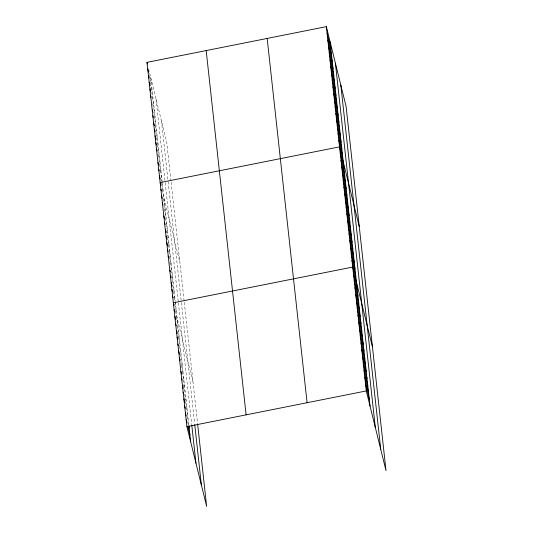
<?xml version="1.0" encoding="UTF-8"?>
<svg xmlns="http://www.w3.org/2000/svg" width="533" height="533" viewBox="0 0 533 533"><rect width="100%" height="100%" fill="white"/><g stroke="black" fill="none" stroke-linecap="round" stroke-linejoin="round"><path stroke-width="0.4" stroke-dasharray="2.67 2" d="M148.567 68.744L166.716 142.071L170.946 180.654M149.3 75.419L151.472 84.201M150.226 82.895L152.205 90.883M150.566 87.978L152.938 97.559M151.892 97.053L153.671 104.241M152.625 103.728L154.403 110.917M153.751 112.003L155.136 117.593M153.89 116.287L155.863 124.276M155.216 125.362L156.595 130.951M155.549 130.445L157.328 137.634M156.482 137.92L158.061 144.31M157.215 144.603L158.794 150.986M157.548 149.68L159.527 157.668M157.888 154.763L160.26 164.344M159.214 163.838L160.993 171.026M159.947 170.513L161.719 177.702M161.266 179.588L161.666 181.187M161.859 181.986L162.452 184.378M161.213 183.072L163.185 191.061M161.945 189.755L179.894 262.283M163.265 198.829L164.65 204.419M163.804 204.705L165.383 211.095M163.944 208.989L166.116 217.77M165.263 218.064L166.849 224.453M165.803 223.947L167.582 231.129M166.529 230.622L168.308 237.811M167.262 237.298L169.041 244.487M168.195 244.78L169.774 251.163M168.928 251.456L170.507 257.845M169.261 256.54L171.24 264.521M169.8 262.416L171.972 271.204M170.926 270.691L172.705 277.88M171.26 275.774L173.438 284.555M172.585 284.849L174.164 291.238M173.318 291.524L174.897 297.914M173.851 297.407L175.63 304.596M174.584 304.083L176.363 311.272M175.317 310.766L193.066 382.494M175.877 316.849L177.849 324.83M177.222 326.123L178.602 331.713M177.582 331.406L179.361 338.595M177.942 336.689L180.114 345.471M179.288 345.964L180.867 352.353M180.434 354.445L181.62 359.235M180.594 358.929L182.373 366.118M181.153 365.012L183.132 373M181.906 371.894L183.885 379.876M182.859 379.576L184.638 386.758M183.219 384.859L185.391 393.64M184.565 394.134L186.144 400.523M184.531 397.818L185.317 401.016M185.517 401.815L186.903 407.399M185.877 407.099L187.656 414.281M187.223 416.373L188.409 421.163M187.583 421.656L188.376 424.848M171.106 182.139L184.118 300.865M184.285 302.351L197.51 423.015M161.446 120.771L168.035 180.874M168.115 181.62L181.207 301.092M181.373 302.571L194.585 423.122M156.009 98.825L165.123 181.933M165.203 182.679L178.302 302.144M178.382 302.891L191.667 424.115M150.739 77.525L175.224 300.885M175.304 301.625L188.829 424.988"/><path stroke-width="0.8" d="M197.596 423.782L206.644 506.35L186.916 426.633L146.988 62.354L326.356 26.65L346.084 106.367L386.012 470.646L366.284 390.929L326.356 26.65M186.916 426.633L366.284 390.929M327.089 33.326L330.84 48.496M327.822 40.008L331.573 55.179M328.548 46.684L332.306 61.855M329.281 53.367L333.038 68.537M330.014 60.042L333.771 75.213M330.746 66.718L334.504 81.889M331.479 73.401L335.237 88.571M332.212 80.077L335.963 95.247M332.945 86.759L336.696 101.93M333.678 93.435L337.429 108.605M334.411 100.111L338.162 115.281M335.137 106.793L338.895 121.964M335.87 113.469L339.628 128.64M336.603 120.152L340.36 135.322M337.336 126.827L341.093 141.998M338.069 133.503L341.82 148.674M338.801 140.186L342.552 155.356M359.262 226.578L339.534 146.861L160.167 182.566L160.759 184.964M340.267 153.544L344.018 168.714M340.993 160.22L344.751 175.39M341.726 166.896L345.484 182.066M342.459 173.578L346.217 188.749M343.192 180.254L346.95 195.424M343.925 186.936L347.676 202.107M344.658 193.612L348.409 208.783M345.391 200.288L349.142 215.459M346.124 206.971L349.875 222.141M346.85 213.646L350.607 228.817M347.583 220.329L351.34 235.499M348.315 227.005L352.073 242.175M349.048 233.681L352.806 248.851M349.781 240.363L353.532 255.534M350.514 247.039L354.265 262.209M351.247 253.721L354.998 268.892M351.98 260.397L355.731 275.568M372.434 346.79L352.706 267.073L173.338 302.777L173.931 305.176M353.466 273.955L357.217 289.126M354.218 280.838L357.969 296.008M354.971 287.72L358.729 302.891M355.724 294.596L359.482 309.773M356.484 301.478L360.235 316.649M357.237 308.36L360.988 323.531M357.989 315.243L361.74 330.413M358.742 322.125L362.5 337.296M359.495 329.001L363.253 344.171M360.255 335.883L364.006 351.054M361.008 342.766L364.759 357.936M361.76 349.648L365.518 364.819M362.513 356.524L366.271 371.701M363.266 363.406L367.024 378.577M364.026 370.288L367.777 385.459M364.779 377.171L368.53 392.341M365.531 384.053L369.289 399.224M146.988 62.354L147.381 63.953M147.721 69.03L148.507 72.228M148.454 75.713L149.047 78.104M149.18 82.388L149.973 85.58M149.913 89.071L150.506 91.463M150.646 95.747L151.039 97.346M152.311 109.905L152.704 111.497M152.844 115.781L153.238 117.38M153.577 122.463L154.363 125.655M154.31 129.139L154.903 131.531M155.036 135.815L155.829 139.013M155.769 142.498L156.362 144.889M156.502 149.173L156.902 150.772M157.968 162.532L158.561 164.924M158.701 169.208L159.094 170.807M159.434 175.89L160.22 179.081M160.893 189.248L161.292 190.841M161.626 195.924L162.219 198.316M162.358 202.6L162.758 204.199M163.824 215.958L164.417 218.357M164.557 222.641L164.95 224.233M165.29 229.317L166.076 232.508M166.023 235.992L166.616 238.391M166.756 242.675L167.542 245.866M167.482 249.351L168.075 251.749M168.215 256.033L168.615 257.626M169.88 270.184L170.274 271.783M170.413 276.067L170.807 277.66M171.146 282.743L171.932 285.935M171.879 289.426L172.472 291.817M172.612 296.101L173.005 297.7M174.098 309.66L174.491 311.259M174.851 316.542L175.637 319.733M175.604 323.424L176.196 325.816M176.356 330.3L177.149 333.498M177.109 337.182L177.702 339.581M177.869 344.065L178.262 345.664M178.622 350.947L179.414 354.139M179.374 357.83L179.967 360.221M180.887 371.588L181.473 373.986M181.64 378.47L182.033 380.069M182.393 385.352L183.185 388.544M183.145 392.228L183.539 393.827M183.898 399.11L184.691 402.308M184.658 405.993L185.251 408.385M185.411 412.875L186.197 416.066M188.769 426.447L189.162 428.046M186.164 419.751L186.757 422.149M187.743 426.14L189.915 434.928M340.814 85.067L380.742 449.346M335.384 63.121L375.312 427.399M330.107 41.821L370.042 406.099M267.166 38.429L307.095 402.715M206.178 50.568L246.106 414.854M194.752 424.654L201.374 485.05M191.753 424.881L195.944 463.104M188.915 425.754L190.674 441.804"/></g></svg>
